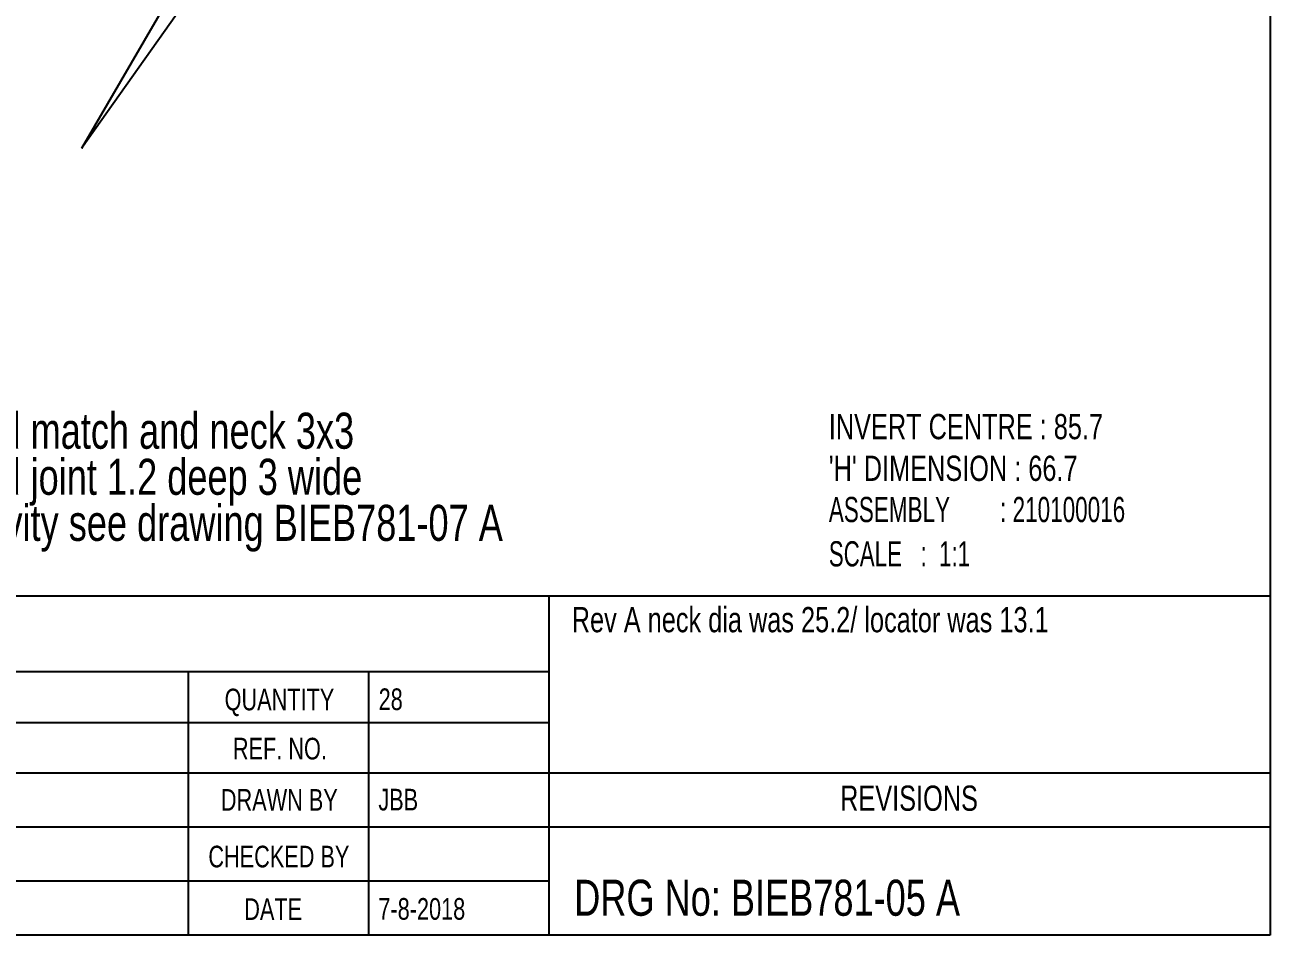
# Model space of a CAD drawing. Header units: millimetres. Extents: x 8 to 872, y 8 to 585.
# Drawn here: x 659.3 to 832, y 8 to 134.2 of the extents above; entities that cross this region are included whole.
import ezdxf

# ---------------------------------------------------------------- set-up
doc = ezdxf.new("R2010")
doc.units = ezdxf.units.MM
doc.layers.add('OUTLINE', color=7, linetype='Continuous', lineweight=25)
doc.layers.add('TEXT', color=2, linetype='Continuous')
doc.styles.add('SLDTEXTSTYLE0', font='TXT', dxfattribs={"width": 0.75})
doc.styles.add('SLDTEXTSTYLE1', font='TXT', dxfattribs={"width": 0.666667})
doc.styles.add('SLDTEXTSTYLE2', font='TXT', dxfattribs={"width": 0.660714})
doc.dimstyles.new('SLDDIMSTYLE17', dxfattribs={"dimtxt": 0.18, "dimasz": 2, "dimexe": 0, "dimexo": 0.0625, "dimgap": 0, "dimtad": 0, "dimtih": 1, "dimtoh": 1, "dimdec": 0, "dimrnd": 1e-09, "dimzin": 0, "dimdsep": 46, "dimtxsty": 'Standard', "dimsah": 1, "dimcen": 0.09, "dimadec": 0, "dimazin": 0, "dimtfac": 2, "dimtdec": 0, "dimtofl": 0, "dimtmove": 0, "dimatfit": 3, "dimfxl": 0, "dimfrac": 2, "dimtolj": 1, "dimtzin": 0, "dimarcsym": 0})

# ---------------------------------------------------------------- blocks, each defined once
blk = doc.blocks.new('SW_NOTE_7')
at = {"layer": 'TEXT', "color": 0, "char_height": 5, "attachment_point": 1, "style": 'SLDTEXTSTYLE0'}
for s, insert in [('Hard weld match and neck 3x3', (0, 6.43)), ('Hard weld joint 1.2 deep 3 wide', (0, 0.04)), ('Mould cavity see drawing BIEB781-07 A', (0, -6.35))]:
    blk.add_mtext(s, dxfattribs=dict(at, insert=insert))

msp = doc.modelspace()

# ---------------------------------------------------------------- linework, layer by layer
at = {"layer": 'OUTLINE'}
for p, q in [((832, 585), (832, 8)), ((832, 55), (429, 55)), ((732, 8), (732, 55)), ((732, 44.5), (579, 44.5)), ((682, 8), (682, 44.5)), ((707, 8), (707, 44.5)), ((579, 37.5), (732, 37.5)), ((519, 30.5), (832, 30.5)), ((579, 23), (732, 23)), ((732, 23), (832, 23)), ((732, 15.5), (519, 15.5)), ((832, 8), (8, 8))]:
    msp.add_line(p, q, dxfattribs=at)

# ---------------------------------------------------------------- block references
at = {"layer": 'TEXT'}
msp.add_blockref('SW_NOTE_7', (636.11139, 74.02646), dxfattribs=at)

# ---------------------------------------------------------------- texts
for s, insert, char_height, attachment_point, style in [('INVERT CENTRE : 85.7', (770.79356, 80.27813), 3.5, 1, 'SLDTEXTSTYLE0'), ("'H' DIMENSION : 66.7", (770.79356, 74.49411), 3.5, 1, 'SLDTEXTSTYLE0'), ('ASSEMBLY        : 210100016', (770.79356, 68.77573), 3.5, 1, 'SLDTEXTSTYLE1'), ('SCALE   :  1:1', (770.79356, 62.62883), 3.5, 1, 'SLDTEXTSTYLE2'), ('Rev A neck dia was 25.2/ locator was 13.1', (735.14093, 53.50129), 3.5, 1, 'SLDTEXTSTYLE0'), ('QUANTITY', (694.5986, 42.17706), 3, 2, 'SLDTEXTSTYLE0'), ('28', (708.35518, 42.21082), 3, 1, 'SLDTEXTSTYLE0'), ('REF. NO.', (694.66102, 35.36548), 3, 2, 'SLDTEXTSTYLE0'), ('DRAWN BY', (694.57977, 28.25594), 3, 2, 'SLDTEXTSTYLE0'), ('JBB', (708.31932, 28.2897), 3, 1, 'SLDTEXTSTYLE0'), ('REVISIONS', (781.91901, 28.73986), 3.5, 2, 'SLDTEXTSTYLE0'), ('CHECKED BY', (694.51608, 20.39389), 3, 2, 'SLDTEXTSTYLE0'), ('DRG No: BIEB781-05 A', (735.47964, 15.68362), 5, 1, 'SLDTEXTSTYLE0'), ('DATE', (693.72916, 13.10084), 3, 2, 'SLDTEXTSTYLE0'), ('7-8-2018', (708.31932, 13.1346), 3, 1, 'SLDTEXTSTYLE0')]:
    msp.add_mtext(s, dxfattribs=dict(at, insert=insert, char_height=char_height, attachment_point=attachment_point, style=style))

# ---------------------------------------------------------------- leaders
for points in [[(695.31631, 165.55919), (667.14016, 117.10038)], [(697.4299, 159.88033), (667.14016, 117.10038)]]:
    msp.add_leader(points, dimstyle='SLDDIMSTYLE17', dxfattribs=at)

doc.saveas('drawing.dxf')
